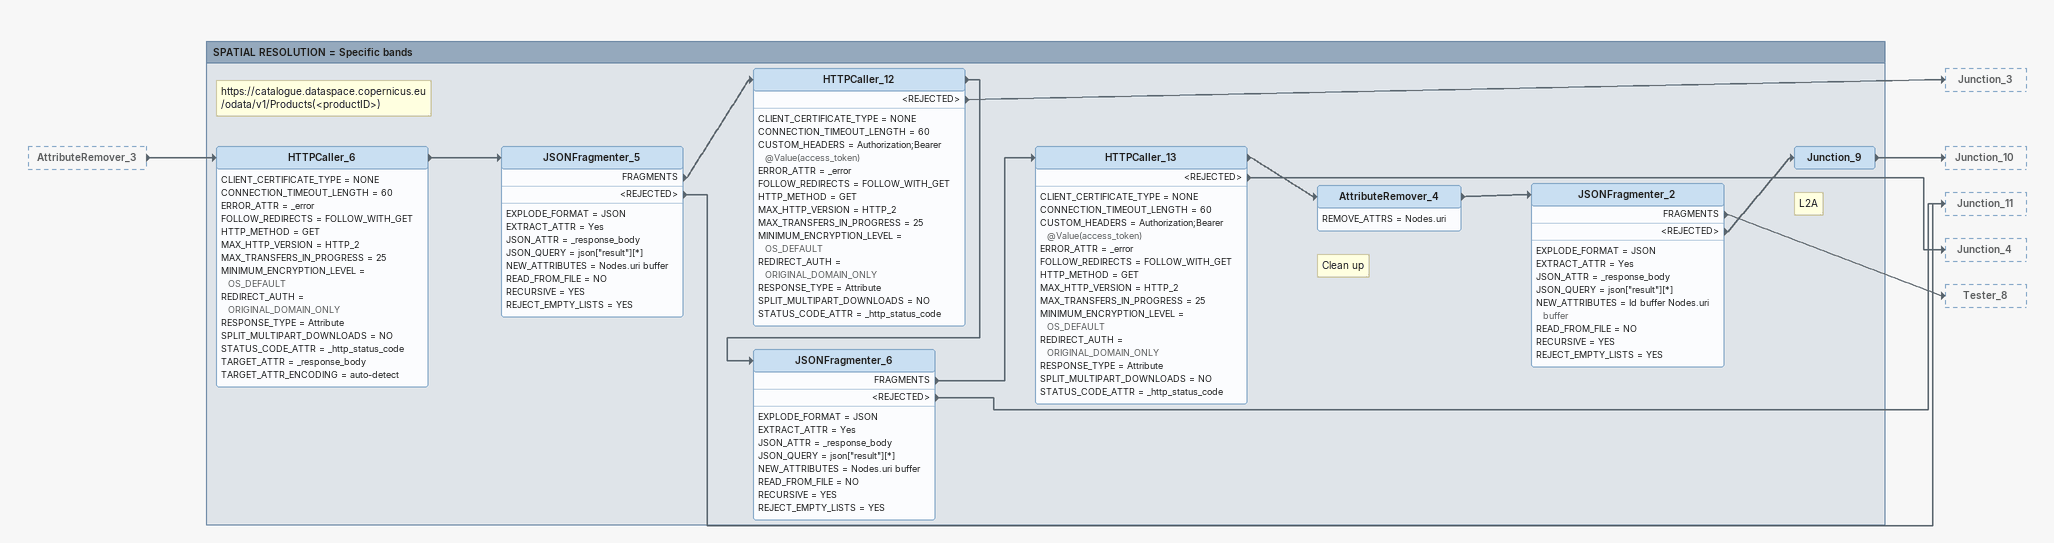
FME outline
AttributeRemover_3 [outside]
    -> HTTPCaller_6

Bookmark: SPATIAL RESOLUTION = Specific bands
Note: https://catalogue.dataspace.copernicus.eu/odata/v1/Products(<productID>)
HTTPCaller_6
    CLIENT_CERTIFICATE_TYPE = NONE
    CONNECTION_TIMEOUT_LENGTH = 60
    ERROR_ATTR = _error
    FOLLOW_REDIRECTS = FOLLOW_WITH_GET
    HTTP_METHOD = GET
    MAX_HTTP_VERSION = HTTP_2
    MAX_TRANSFERS_IN_PROGRESS = 25
    MINIMUM_ENCRYPTION_LEVEL = OS_DEFAULT
    REDIRECT_AUTH = ORIGINAL_DOMAIN_ONLY
    RESPONSE_TYPE = Attribute
    SPLIT_MULTIPART_DOWNLOADS = NO
    STATUS_CODE_ATTR = _http_status_code
    TARGET_ATTR = _response_body
    TARGET_ATTR_ENCODING = auto-detect
    -> JSONFragmenter_5
JSONFragmenter_5
    EXPLODE_FORMAT = JSON
    EXTRACT_ATTR = Yes
    JSON_ATTR = _response_body
    JSON_QUERY = json["result"][*]
    NEW_ATTRIBUTES = Nodes.uri buffer
    READ_FROM_FILE = NO
    RECURSIVE = YES
    REJECT_EMPTY_LISTS = YES
    FRAGMENTS -> HTTPCaller_12
    <REJECTED> -> Junction_11
HTTPCaller_12
    CLIENT_CERTIFICATE_TYPE = NONE
    CONNECTION_TIMEOUT_LENGTH = 60
    CUSTOM_HEADERS = Authorization;Bearer @Value(access_token)
    ERROR_ATTR = _error
    FOLLOW_REDIRECTS = FOLLOW_WITH_GET
    HTTP_METHOD = GET
    MAX_HTTP_VERSION = HTTP_2
    MAX_TRANSFERS_IN_PROGRESS = 25
    MINIMUM_ENCRYPTION_LEVEL = OS_DEFAULT
    REDIRECT_AUTH = ORIGINAL_DOMAIN_ONLY
    RESPONSE_TYPE = Attribute
    SPLIT_MULTIPART_DOWNLOADS = NO
    STATUS_CODE_ATTR = _http_status_code
    -> JSONFragmenter_6
    <REJECTED> -> Junction_3
JSONFragmenter_6
    EXPLODE_FORMAT = JSON
    EXTRACT_ATTR = Yes
    JSON_ATTR = _response_body
    JSON_QUERY = json["result"][*]
    NEW_ATTRIBUTES = Nodes.uri buffer
    READ_FROM_FILE = NO
    RECURSIVE = YES
    REJECT_EMPTY_LISTS = YES
    FRAGMENTS -> HTTPCaller_13
    <REJECTED> -> Junction_11
HTTPCaller_13
    CLIENT_CERTIFICATE_TYPE = NONE
    CONNECTION_TIMEOUT_LENGTH = 60
    CUSTOM_HEADERS = Authorization;Bearer @Value(access_token)
    ERROR_ATTR = _error
    FOLLOW_REDIRECTS = FOLLOW_WITH_GET
    HTTP_METHOD = GET
    MAX_HTTP_VERSION = HTTP_2
    MAX_TRANSFERS_IN_PROGRESS = 25
    MINIMUM_ENCRYPTION_LEVEL = OS_DEFAULT
    REDIRECT_AUTH = ORIGINAL_DOMAIN_ONLY
    RESPONSE_TYPE = Attribute
    SPLIT_MULTIPART_DOWNLOADS = NO
    STATUS_CODE_ATTR = _http_status_code
    -> AttributeRemover_4
    <REJECTED> -> Junction_4
Note: Clean up
AttributeRemover_4
    REMOVE_ATTRS = Nodes.uri
    -> JSONFragmenter_2
JSONFragmenter_2
    EXPLODE_FORMAT = JSON
    EXTRACT_ATTR = Yes
    JSON_ATTR = _response_body
    JSON_QUERY = json["result"][*]
    NEW_ATTRIBUTES = Id buffer Nodes.uri buffer
    READ_FROM_FILE = NO
    RECURSIVE = YES
    REJECT_EMPTY_LISTS = YES
    FRAGMENTS -> Tester_8
    <REJECTED> -> Junction_9
Note: L2A
Junction_9
    -> Junction_10
